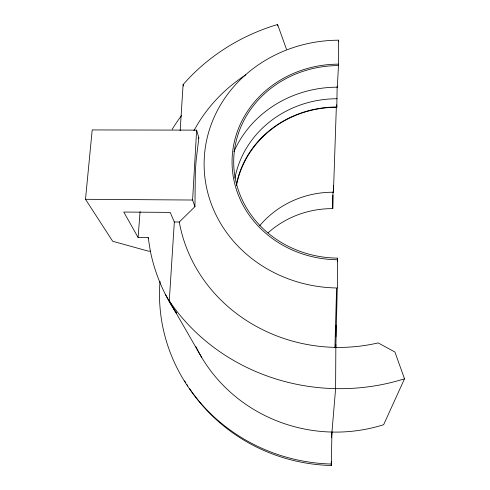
<?xml version="1.0" encoding="UTF-8"?>
<svg xmlns="http://www.w3.org/2000/svg" width="490" height="490" viewBox="0 0 490 490"><rect width="100%" height="100%" fill="white"/><g stroke="black" fill="none" stroke-linecap="round" stroke-linejoin="round"><path stroke-width="0.73" d="M236.492 185.545A102.073 94.944 0.9 0 1 336.802 107.298L336.746 104.836M336.802 107.298L337.163 86.148M335.852 344.341L335.613 388.644L331.51 437.405M335.895 336.71L335.956 325.262M337.353 287.985L337.5 258.12A105.062 96.273 0 0 1 233.706 161.418A105.062 96.273 0 0 1 338.461 65.574L338.59 40.186A135.16 123.903 0 0 0 204.116 163.164A135.16 123.903 0 0 0 336.599 287.973L334.927 347.373L335.84 347.392L337.261 287.979M268.055 232.824A94.656 91.128 6 0 1 332.765 208.648L332.857 195.044M259.608 225.829A94.509 90.46 4.6 0 1 333.457 192.227L333.445 185.857M332.765 208.648L333.004 191.725M189.403 388.423A172.866 166.19 5.9 0 0 331.295 465.5L331.957 432.058M333.457 192.227L336.342 106.881M337.371 261.776L337.5 258.12M233.889 151.704A112.032 103.764 0.6 0 1 337.334 87.189L338.461 65.574M148.66 238.489L148.188 237.607L138.094 237.509L123.762 212.035L170.208 212.397L174.324 221.97L179.273 222.013L194.94 206.645L192.601 200.03L196.637 130.132L92.2 129.936L85.493 199.295L112.694 241.27L148.219 251.113L150.375 251.137L150.761 253.079A191.486 178.875 1.4 0 0 176.584 313.471L176.676 311.946M176.584 313.471L169.283 300.878L174.324 221.97M180.155 130.714L183.095 84.641A200.937 186.555 1 0 1 277.597 24.5L286.491 49.319M138.094 237.509L140.073 211.594M338.363 41.736L338.59 40.186M196.637 130.132L198.848 137.819L196.116 160.518A63.455 8.11 -89.8 0 0 195.308 174.213L194.94 206.645M179.273 222.013A161.443 149.769 0.8 0 0 378.151 342.908L394.916 352.022L404.507 378.801L383.646 424.708A153.235 146.681 4.7 0 1 195.89 346.712M198.168 138.603L198.848 137.819M85.493 199.295L192.601 200.03M165.295 294.208L201.715 357.48M183.095 84.641L183.499 86.038M150.363 251.15L148.188 237.607M277.597 24.5L277.72 25.976M337.316 86.528L337.334 87.189M331.277 461.335L331.295 465.5M331.448 464.042A175.316 168.333 5.5 0 1 160.034 281.254M187.78 385.942A172.866 166.19 5.9 0 1 186.984 384.699M185.814 382.812A172.866 166.19 5.9 0 1 184.675 380.92M404.507 378.801A200.937 186.555 1 0 1 169.283 300.878M193.954 130.665A161.443 149.769 0.8 0 1 245.79 74.848M234.869 178.299A104.064 96.548 0.7 0 1 337.096 98.741M236.48 183.964A102.398 95.25 0.9 0 1 336.802 107.016M337.494 259.761A106.734 97.81 0 0 1 232.058 161.522A106.734 97.81 0 0 1 338.468 64.153M172.137 129.415A191.486 178.875 1.4 0 1 181.557 115.53"/></g></svg>
